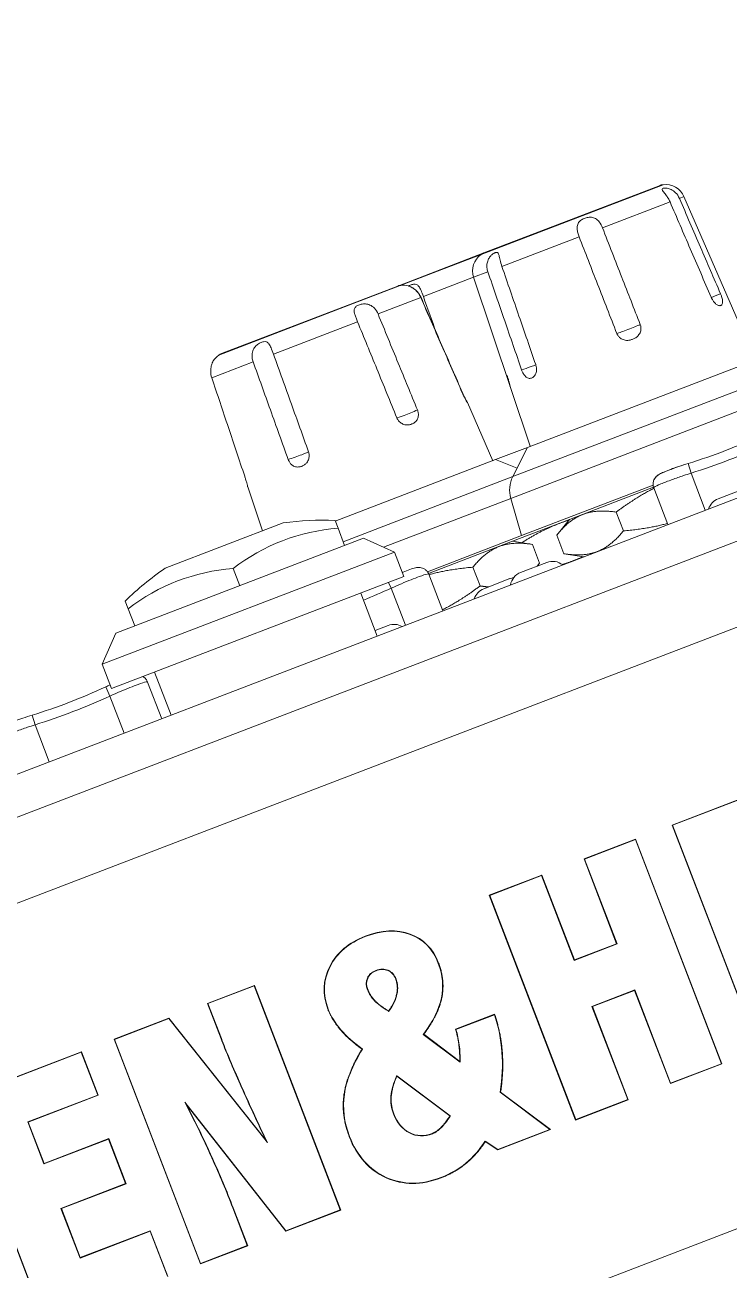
# Model space of a CAD drawing. Header units: millimetres. Extents: x 20 to 1660, y 4 to 1168.
# Drawn here: x 1188.7 to 1223.8, y 933 to 995.1 of the extents above; entities that cross this region are included whole.
import ezdxf

# ---------------------------------------------------------------- set-up
doc = ezdxf.new("R2010")
doc.units = ezdxf.units.MM
doc.header["$LTSCALE"] = 4
doc.layers.add('Visible Edges(A H Standard)', color=7, linetype='Continuous', lineweight=18)
doc.layers.add('Visible Tangent Edges(A H Standard)', color=7, linetype='Continuous', lineweight=18)

msp = doc.modelspace()

# ---------------------------------------------------------------- linework, layer by layer
at = {"layer": 'Visible Edges(A H Standard)'}
for p, q in [((867.052, 834.385), (1285.638, 995.077)), ((867.769, 832.518), (1286.355, 993.21)), ((1220.37, 987.08), (1211.591, 983.71)), ((1221.56, 986.52), (1225.103, 978.373)), ((1211.591, 983.71), (1207.3, 982.063)), ((1211.081, 982.497), (1213.9, 974.072)), ((1207.3, 982.063), (1198.521, 978.693)), ((1213.76, 974.018), (1225.243, 978.426)), ((1210.775, 976.249), (1212.033, 973.355)), ((1212.173, 973.409), (1213.76, 974.018)), ((1213.76, 974.018), (1213.034, 972.561)), ((1204.191, 970.345), (1212.173, 973.409)), ((1212.173, 973.409), (1213.246, 972.986)), ((1199.829, 972.047), (1200.563, 969.853)), ((1213.467, 969.621), (1220.02, 972.136)), ((1220.039, 972.037), (1215.851, 970.429)), ((1220.051, 972.001), (1220.755, 970.169)), ((1224.564, 971.956), (1223.263, 971.457)), ((1212.934, 971.478), (1213.467, 969.621)), ((1218.544, 969.856), (1218.186, 970.79)), ((1201.603, 970.252), (1195.721, 967.994)), ((1204.329, 969.987), (1204.18, 970.374)), ((1215.851, 970.429), (1213.022, 969.343)), ((1215.851, 970.429), (1215.222, 969.652)), ((1193.268, 964.759), (1205.591, 969.489)), ((1204.329, 969.987), (1204.657, 969.131)), ((1205.591, 969.489), (1207.141, 968.799)), ((1208.781, 967.822), (1213.467, 969.621)), ((1215.58, 968.718), (1215.222, 969.652)), ((1213.022, 969.343), (1208.834, 967.735)), ((1213.022, 969.343), (1214.009, 969.186)), ((1214.368, 968.253), (1214.009, 969.186)), ((1207.141, 968.799), (1192.577, 963.208)), ((1207.141, 968.799), (1207.607, 967.585)), ((1214.725, 968.287), (1213.425, 967.787)), ((1214.246, 968.103), (1214.368, 968.253)), ((1216.568, 968.562), (1215.58, 968.718)), ((1207.607, 967.585), (1193.043, 961.995)), ((1199.101, 967.98), (1199.429, 967.124)), ((1209.552, 965.868), (1208.848, 967.7)), ((1211.403, 967.115), (1211.045, 968.048)), ((1212.894, 967.476), (1211.593, 966.977)), ((1193.724, 966.36), (1193.873, 965.973)), ((1206.284, 964.614), (1205.46, 966.761)), ((1193.873, 965.973), (1194.201, 965.117)), ((1206.826, 965.147), (1206.175, 964.897)), ((1193.268, 964.759), (1192.577, 963.208)), ((1192.577, 963.208), (1193.043, 961.995)), ((1196.015, 960.672), (1195.191, 962.819)), ((1195.548, 960.492), (1194.845, 962.325)), ((1220.972, 955.194), (1227.07, 957.535)), ((1227.06, 957.512), (1220.994, 955.184)), ((1220.972, 955.194), (1220.994, 955.184)), ((1225.272, 943.991), (1220.972, 955.194)), ((1220.994, 955.184), (1225.282, 944.013)), ((1216.583, 953.509), (1219.148, 954.494)), ((1219.138, 954.471), (1216.605, 953.499)), ((1219.148, 954.494), (1219.138, 954.471)), ((1223.426, 943.301), (1219.138, 954.471)), ((1219.148, 954.494), (1223.449, 943.291)), ((1216.583, 953.509), (1216.605, 953.499)), ((1218.207, 949.277), (1216.583, 953.509)), ((1216.605, 953.499), (1218.23, 949.267)), ((1211.863, 951.697), (1214.48, 952.702)), ((1214.48, 952.702), (1214.47, 952.679)), ((1214.48, 952.702), (1216.105, 948.47)), ((1214.47, 952.679), (1211.885, 951.687)), ((1216.095, 948.447), (1214.47, 952.679)), ((1211.863, 951.697), (1211.885, 951.687)), ((1216.163, 940.494), (1211.863, 951.697)), ((1211.885, 951.687), (1216.173, 940.516)), ((1218.23, 949.267), (1216.095, 948.447)), ((1216.105, 948.47), (1218.207, 949.277)), ((1218.207, 949.277), (1218.23, 949.267)), ((1216.105, 948.47), (1216.095, 948.447)), ((1197.824, 946.307), (1200.163, 947.205)), ((1200.152, 947.183), (1197.847, 946.297)), ((1200.163, 947.205), (1200.152, 947.183)), ((1204.441, 936.012), (1200.152, 947.183)), ((1200.163, 947.205), (1204.463, 936.002)), ((1216.973, 946.159), (1219.108, 946.979)), ((1219.098, 946.956), (1216.996, 946.149)), ((1219.098, 946.956), (1219.108, 946.979)), ((1220.884, 942.306), (1219.098, 946.956)), ((1219.108, 946.979), (1220.894, 942.329)), ((1197.824, 946.307), (1197.847, 946.297)), ((1198.501, 944.545), (1197.824, 946.307)), ((1197.847, 946.297), (1198.517, 944.551)), ((1218.758, 941.509), (1216.973, 946.159)), ((1216.996, 946.149), (1216.973, 946.159)), ((1216.996, 946.149), (1218.781, 941.499)), ((1193.174, 944.522), (1195.905, 945.571)), ((1195.899, 945.55), (1193.196, 944.512)), ((1195.905, 945.571), (1195.899, 945.55)), ((1200.81, 939.365), (1195.899, 945.55)), ((1195.905, 945.571), (1200.73, 939.494)), ((1210.183, 945.015), (1212.129, 945.762)), ((1212.118, 945.74), (1210.204, 945.005)), ((1210.408, 943.369), (1208.572, 944.763)), ((1208.597, 944.767), (1210.391, 943.404)), ((1193.174, 944.522), (1193.196, 944.512)), ((1197.475, 933.319), (1193.174, 944.522)), ((1193.196, 944.512), (1197.485, 933.342)), ((1185.452, 941.558), (1191.551, 943.899)), ((1191.541, 943.877), (1185.475, 941.548)), ((1191.551, 943.899), (1191.541, 943.877)), ((1192.362, 941.737), (1191.541, 943.877)), ((1191.551, 943.899), (1192.385, 941.727)), ((1223.449, 943.291), (1220.884, 942.306)), ((1220.894, 942.329), (1223.426, 943.301)), ((1223.449, 943.291), (1223.426, 943.301)), ((1209.921, 940.706), (1207.252, 942.699)), ((1209.897, 940.701), (1207.259, 942.671)), ((1220.884, 942.306), (1220.894, 942.329)), ((1189.753, 930.355), (1185.452, 941.558)), ((1185.475, 941.548), (1189.763, 930.378)), ((1188.872, 940.397), (1192.362, 941.737)), ((1192.385, 941.727), (1188.895, 940.387)), ((1192.385, 941.727), (1192.362, 941.737)), ((1214.88, 940.02), (1212.408, 941.875)), ((1212.427, 941.883), (1214.916, 940.015)), ((1196.702, 941.383), (1201.729, 934.971)), ((1201.724, 934.951), (1196.8, 941.229)), ((1218.781, 941.499), (1216.163, 940.494)), ((1216.173, 940.516), (1218.758, 941.509)), ((1218.781, 941.499), (1218.758, 941.509)), ((1189.675, 938.305), (1188.872, 940.397)), ((1188.895, 940.387), (1188.872, 940.397)), ((1188.895, 940.387), (1189.685, 938.328)), ((1216.163, 940.494), (1216.173, 940.516)), ((1214.916, 940.015), (1212.29, 939.007)), ((1212.292, 939.026), (1214.88, 940.02)), ((1214.916, 940.015), (1214.88, 940.02)), ((1192.895, 939.541), (1189.675, 938.305)), ((1189.685, 938.328), (1192.905, 939.564)), ((1192.905, 939.564), (1192.895, 939.541)), ((1193.747, 937.323), (1192.895, 939.541)), ((1192.905, 939.564), (1193.769, 937.313)), ((1211.657, 939.441), (1212.292, 939.026)), ((1212.29, 939.007), (1211.662, 939.416)), ((1212.29, 939.007), (1212.292, 939.026)), ((1189.685, 938.328), (1189.675, 938.305)), ((1190.527, 936.087), (1193.747, 937.323)), ((1193.769, 937.313), (1190.55, 936.077)), ((1193.769, 937.313), (1193.747, 937.323)), ((1191.477, 933.611), (1190.527, 936.087)), ((1190.55, 936.077), (1190.527, 936.087)), ((1190.55, 936.077), (1191.487, 933.634)), ((1199.808, 934.234), (1199.087, 936.111)), ((1199.103, 936.117), (1199.83, 934.224)), ((1204.463, 936.002), (1201.724, 934.951)), ((1201.729, 934.971), (1204.441, 936.012)), ((1204.463, 936.002), (1204.441, 936.012)), ((1194.967, 934.951), (1191.477, 933.611)), ((1191.487, 933.634), (1194.977, 934.974)), ((1194.977, 934.974), (1194.967, 934.951)), ((1195.829, 932.706), (1194.967, 934.951)), ((1194.977, 934.974), (1195.852, 932.696)), ((1201.724, 934.951), (1201.729, 934.971)), ((1199.83, 934.224), (1197.475, 933.319)), ((1197.485, 933.342), (1199.808, 934.234)), ((1199.83, 934.224), (1199.808, 934.234)), ((1191.487, 933.634), (1191.477, 933.611)), ((1197.475, 933.319), (1197.485, 933.342))]:
    msp.add_line(p, q, dxfattribs=at)
for centre, radius, start, end in [((1220.549, 986.614), 0.5, 97.0624, 111.00149), ((1222.947, 967.261), 20, 96.96254, 97.0624), ((1220.643, 986.121), 1, 23.50149, 96.96254), ((1212.029, 982.815), 1, 125.04044, 198.50149), ((1222.938, 967.258), 20, 124.94058, 125.04044), ((1211.77, 983.243), 0.5, 111.00149, 124.94058), ((1207.479, 981.596), 0.5, 97.0624, 111.00149), ((1209.877, 962.244), 20, 96.96254, 97.0624), ((1207.573, 981.104), 1, 74.67031, 96.96254), ((1198.959, 977.797), 1, 125.04044, 147.33267), ((1209.868, 962.241), 20, 124.94058, 125.04044), ((1198.7, 978.226), 0.5, 111.00149, 124.94058), ((1212.855, 1001.907), 30.043, 287.24702, 294.75596), ((1214.376, 971.891), 1.5, 153.50149, 196.00149), ((1223.551, 970.707), 0.803, 111.00149, 162.5094), ((1203.551, 956.388), 14, 87.42331, 97.99861), ((1215.013, 967.537), 0.803, 50.86432, 111.00149), ((1203.551, 956.388), 14, 124.00437, 134.57967), ((1213.713, 967.037), 0.803, 111.00149, 171.13866), ((1211.881, 966.227), 0.803, 111.00149, 162.5094), ((1213.182, 966.726), 0.803, 97.86135, 111.00149), ((1207.114, 964.397), 0.803, 59.49358, 111.00149), ((1180.18, 989.363), 30.043, 287.24702, 294.75596)]:
    msp.add_arc(centre, radius, start, end, dxfattribs=at)
for centre in [(1206.165, 957.391), (1200.937, 955.384)]:
    msp.add_ellipse(centre, major_axis=(-4.599, 11.979), ratio=0.866025, start_param=6.028463, end_param=6.537907, dxfattribs=at)
for points, knots in [([(1220.866, 986.254), (1220.839, 986.318), (1220.807, 986.38), (1220.738, 986.497), (1220.701, 986.551), (1220.614, 986.669), (1220.567, 986.724), (1220.5, 986.808), (1220.477, 986.839), (1220.46, 986.889), (1220.464, 986.907), (1220.5, 986.934), (1220.531, 986.943), (1220.613, 986.95), (1220.663, 986.948), (1220.781, 986.926), (1220.848, 986.905), (1220.994, 986.835), (1221.071, 986.782), (1221.218, 986.637), (1221.285, 986.542), (1221.332, 986.432)], [-0.2748649, -0.2748649, -0.2748649, -0.2748649, -0.2520329, -0.2520329, -0.2293057, -0.2293057, -0.1983464, -0.1983464, -0.1716119, -0.1716119, -0.1456849, -0.1456849, -0.1203829, -0.1203829, -0.0954605, -0.0954605, -0.0679128, -0.0679128, -0.0356556, -0.0356556, -0.0000154, -0.0000154, -0.0000154, -0.0000154]), ([(1222.915, 981.501), (1222.567, 982.308), (1222.219, 983.115), (1221.536, 984.699), (1221.201, 985.477), (1220.866, 986.254)], [0.001464, 0.001464, 0.001464, 0.001464, 0.2650877, 0.2650877, 0.5189911, 0.5189911, 0.5189911, 0.5189911]), ([(1221.332, 986.432), (1221.682, 985.621), (1222.032, 984.81), (1222.714, 983.226), (1223.047, 982.453), (1223.38, 981.681)], [0, 0, 0, 0, 0.2650872, 0.2650872, 0.5174787, 0.5174787, 0.5174787, 0.5174787]), ([(1216.337, 984.515), (1216.311, 984.581), (1216.289, 984.648), (1216.254, 984.781), (1216.242, 984.846), (1216.232, 984.993), (1216.241, 985.068), (1216.29, 985.196), (1216.325, 985.248), (1216.421, 985.34), (1216.479, 985.378), (1216.606, 985.439), (1216.674, 985.462), (1216.812, 985.489), (1216.88, 985.494), (1217.02, 985.479), (1217.088, 985.458), (1217.22, 985.383), (1217.283, 985.326), (1217.403, 985.172), (1217.458, 985.072), (1217.501, 984.962)], [-0.2745814, -0.2745814, -0.2745814, -0.2745814, -0.2512857, -0.2512857, -0.2281491, -0.2281491, -0.1975121, -0.1975121, -0.170653, -0.170653, -0.1447631, -0.1447631, -0.1195712, -0.1195712, -0.0947901, -0.0947901, -0.0671927, -0.0671927, -0.0356579, -0.0356579, -0.0000154, -0.0000154, -0.0000154, -0.0000154]), ([(1218.215, 979.697), (1217.896, 980.515), (1217.577, 981.333), (1216.951, 982.939), (1216.644, 983.727), (1216.337, 984.515)], [0.001464, 0.001464, 0.001464, 0.001464, 0.265031, 0.265031, 0.5189911, 0.5189911, 0.5189911, 0.5189911]), ([(1217.501, 984.962), (1217.822, 984.14), (1218.143, 983.317), (1218.77, 981.712), (1219.075, 980.928), (1219.381, 980.145)], [0, 0, 0, 0, 0.2650305, 0.2650305, 0.5174787, 0.5174787, 0.5174787, 0.5174787]), ([(1211.791, 982.77), (1211.768, 982.838), (1211.752, 982.909), (1211.74, 983.054), (1211.743, 983.128), (1211.77, 983.274), (1211.795, 983.346), (1211.859, 983.47), (1211.895, 983.522), (1211.97, 983.606), (1212.007, 983.639), (1212.069, 983.684), (1212.094, 983.7), (1212.139, 983.722), (1212.16, 983.729), (1212.2, 983.739), (1212.22, 983.74), (1212.261, 983.733), (1212.281, 983.721), (1212.32, 983.673), (1212.336, 983.633), (1212.367, 983.52), (1212.381, 983.444), (1212.423, 983.26), (1212.451, 983.15), (1212.49, 983.038)], [-0.2785625, -0.2785625, -0.2785625, -0.2785625, -0.2532676, -0.2532676, -0.2275298, -0.2275298, -0.2007682, -0.2007682, -0.177397, -0.177397, -0.1569657, -0.1569657, -0.1425472, -0.1425472, -0.1295459, -0.1295459, -0.1148331, -0.1148331, -0.0943326, -0.0943326, -0.0672676, -0.0672676, -0.0356234, -0.0356234, -0.0000154, -0.0000154, -0.0000154, -0.0000154]), ([(1213.475, 977.877), (1213.193, 978.696), (1212.911, 979.516), (1212.35, 981.146), (1212.07, 981.958), (1211.791, 982.77)], [0.001464, 0.001464, 0.001464, 0.001464, 0.2614113, 0.2614113, 0.5189912, 0.5189912, 0.5189912, 0.5189912]), ([(1212.49, 983.038), (1212.774, 982.214), (1213.057, 981.391), (1213.619, 979.76), (1213.897, 978.953), (1214.174, 978.147)], [0, 0, 0, 0, 0.2614108, 0.2614108, 0.5174788, 0.5174788, 0.5174788, 0.5174788]), ([(1208.452, 981.488), (1208.407, 981.591), (1208.347, 981.683), (1208.227, 981.823), (1208.168, 981.877), (1208.052, 981.963), (1207.998, 981.995), (1207.915, 982.037), (1207.885, 982.049), (1207.846, 982.064), (1207.836, 982.068), (1207.834, 982.069), (1207.843, 982.067), (1207.877, 982.055), (1207.904, 982.045), (1207.981, 982.01), (1208.032, 981.983), (1208.15, 981.903), (1208.217, 981.847), (1208.351, 981.697), (1208.415, 981.601), (1208.463, 981.492)], [-0.277297, -0.277297, -0.277297, -0.277297, -0.2408031, -0.2408031, -0.2110318, -0.2110318, -0.1825766, -0.1825766, -0.1593494, -0.1593494, -0.1383563, -0.1383563, -0.1174789, -0.1174789, -0.094839, -0.094839, -0.0675962, -0.0675962, -0.0356357, -0.0356357, 0, 0, 0, 0]), ([(1207.856, 982.063), (1207.878, 982.076), (1207.9, 982.089), (1207.981, 982.128), (1208.038, 982.146), (1208.143, 982.161), (1208.19, 982.157), (1208.279, 982.124), (1208.318, 982.091), (1208.394, 981.994), (1208.428, 981.927), (1208.501, 981.754), (1208.539, 981.649), (1208.579, 981.537)], [-0.1545167, -0.1545167, -0.1545167, -0.1545167, -0.1447631, -0.1447631, -0.1195712, -0.1195712, -0.0947901, -0.0947901, -0.0671927, -0.0671927, -0.0356579, -0.0356579, -0.0000154, -0.0000154, -0.0000154, -0.0000154]), ([(1210.517, 976.742), (1210.172, 977.535), (1209.827, 978.328), (1209.139, 979.909), (1208.795, 980.699), (1208.452, 981.488)], [0.001464, 0.001464, 0.001464, 0.001464, 0.2608124, 0.2608124, 0.5189912, 0.5189912, 0.5189912, 0.5189912]), ([(1208.463, 981.492), (1208.81, 980.695), (1209.157, 979.897), (1209.845, 978.316), (1210.186, 977.531), (1210.527, 976.747)], [0, 0, 0, 0, 0.2608119, 0.2608119, 0.5174788, 0.5174788, 0.5174788, 0.5174788]), ([(1223.38, 981.681), (1223.401, 981.632), (1223.42, 981.583), (1223.457, 981.47), (1223.472, 981.409), (1223.489, 981.296), (1223.489, 981.247), (1223.476, 981.177), (1223.466, 981.153), (1223.444, 981.124), (1223.435, 981.115), (1223.418, 981.103), (1223.41, 981.099), (1223.393, 981.092), (1223.385, 981.089), (1223.365, 981.084), (1223.354, 981.083), (1223.324, 981.083), (1223.304, 981.085), (1223.238, 981.105), (1223.194, 981.132), (1223.112, 981.199), (1223.072, 981.243), (1223.006, 981.331), (1222.98, 981.371), (1222.941, 981.443), (1222.927, 981.472), (1222.915, 981.501)], [0.0050526, 0.0050526, 0.0050526, 0.0050526, 0.0209342, 0.0209342, 0.0422625, 0.0422625, 0.0644389, 0.0644389, 0.0815175, 0.0815175, 0.0906588, 0.0906588, 0.0976208, 0.0976208, 0.1042776, 0.1042776, 0.1121191, 0.1121191, 0.124451, 0.124451, 0.1504494, 0.1504494, 0.1759928, 0.1759928, 0.194533, 0.194533, 0.2065532, 0.2065532, 0.2065532, 0.2065532]), ([(1205.302, 980.279), (1205.276, 980.343), (1205.25, 980.408), (1205.202, 980.532), (1205.181, 980.593), (1205.141, 980.729), (1205.129, 980.798), (1205.137, 980.911), (1205.153, 980.956), (1205.214, 981.036), (1205.256, 981.069), (1205.361, 981.122), (1205.422, 981.143), (1205.554, 981.169), (1205.624, 981.174), (1205.771, 981.164), (1205.846, 981.146), (1205.999, 981.079), (1206.075, 981.025), (1206.216, 980.877), (1206.278, 980.78), (1206.323, 980.671)], [-0.2748649, -0.2748649, -0.2748649, -0.2748649, -0.2520329, -0.2520329, -0.2293057, -0.2293057, -0.1983464, -0.1983464, -0.1716119, -0.1716119, -0.1456849, -0.1456849, -0.1203829, -0.1203829, -0.0954605, -0.0954605, -0.0679128, -0.0679128, -0.0356556, -0.0356556, -0.0000154, -0.0000154, -0.0000154, -0.0000154]), ([(1206.323, 980.671), (1206.657, 979.853), (1206.992, 979.036), (1207.645, 977.441), (1207.964, 976.663), (1208.282, 975.885)], [0, 0, 0, 0, 0.2650872, 0.2650872, 0.5174787, 0.5174787, 0.5174787, 0.5174787]), ([(1207.261, 975.492), (1206.928, 976.305), (1206.596, 977.118), (1205.943, 978.713), (1205.623, 979.496), (1205.302, 980.279)], [0.001464, 0.001464, 0.001464, 0.001464, 0.2650877, 0.2650877, 0.5189911, 0.5189911, 0.5189911, 0.5189911]), ([(1219.381, 980.145), (1219.4, 980.096), (1219.412, 980.045), (1219.422, 979.922), (1219.414, 979.851), (1219.37, 979.715), (1219.333, 979.652), (1219.249, 979.554), (1219.206, 979.517), (1219.133, 979.469), (1219.107, 979.454), (1219.059, 979.43), (1219.038, 979.42), (1218.996, 979.403), (1218.975, 979.396), (1218.929, 979.381), (1218.904, 979.375), (1218.838, 979.361), (1218.797, 979.355), (1218.669, 979.351), (1218.592, 979.366), (1218.463, 979.415), (1218.404, 979.45), (1218.316, 979.53), (1218.284, 979.569), (1218.241, 979.638), (1218.227, 979.667), (1218.215, 979.697)], [0.0050526, 0.0050526, 0.0050526, 0.0050526, 0.0209342, 0.0209342, 0.0422625, 0.0422625, 0.0644389, 0.0644389, 0.0815175, 0.0815175, 0.0906589, 0.0906589, 0.0976208, 0.0976208, 0.1042775, 0.1042775, 0.112119, 0.112119, 0.1244509, 0.1244509, 0.1504493, 0.1504493, 0.1759928, 0.1759928, 0.1945331, 0.1945331, 0.2065534, 0.2065534, 0.2065534, 0.2065534]), ([(1200.101, 978.282), (1200.077, 978.349), (1200.06, 978.418), (1200.043, 978.558), (1200.043, 978.627), (1200.065, 978.787), (1200.094, 978.87), (1200.176, 979.01), (1200.224, 979.067), (1200.335, 979.165), (1200.395, 979.203), (1200.512, 979.261), (1200.569, 979.279), (1200.674, 979.294), (1200.721, 979.29), (1200.811, 979.256), (1200.85, 979.224), (1200.925, 979.127), (1200.959, 979.059), (1201.032, 978.887), (1201.071, 978.781), (1201.111, 978.67)], [-0.2745814, -0.2745814, -0.2745814, -0.2745814, -0.2512857, -0.2512857, -0.2281491, -0.2281491, -0.1975121, -0.1975121, -0.170653, -0.170653, -0.1447631, -0.1447631, -0.1195712, -0.1195712, -0.0947901, -0.0947901, -0.0671927, -0.0671927, -0.0356579, -0.0356579, -0.0000154, -0.0000154, -0.0000154, -0.0000154]), ([(1198.118, 978.337), (1198.117, 978.337), (1198.117, 978.336), (1198.114, 978.332), (1198.11, 978.324), (1198.094, 978.294), (1198.081, 978.27), (1198.049, 978.195), (1198.03, 978.141), (1197.996, 978.003), (1197.984, 977.917), (1197.985, 977.717), (1198.001, 977.603), (1198.039, 977.49)], [-0.1309225, -0.1309225, -0.1309225, -0.1309225, -0.1295459, -0.1295459, -0.1148331, -0.1148331, -0.0943326, -0.0943326, -0.0672676, -0.0672676, -0.0356234, -0.0356234, -0.0000154, -0.0000154, -0.0000154, -0.0000154]), ([(1201.848, 973.414), (1201.551, 974.24), (1201.255, 975.067), (1200.673, 976.689), (1200.387, 977.486), (1200.101, 978.282)], [0.001464, 0.001464, 0.001464, 0.001464, 0.265031, 0.265031, 0.5189911, 0.5189911, 0.5189911, 0.5189911]), ([(1201.111, 978.67), (1201.409, 977.839), (1201.708, 977.008), (1202.29, 975.385), (1202.574, 974.594), (1202.858, 973.802)], [0, 0, 0, 0, 0.2650305, 0.2650305, 0.5174787, 0.5174787, 0.5174787, 0.5174787]), ([(1214.174, 978.147), (1214.192, 978.097), (1214.204, 978.045), (1214.219, 977.925), (1214.219, 977.857), (1214.198, 977.731), (1214.178, 977.675), (1214.132, 977.595), (1214.11, 977.568), (1214.066, 977.527), (1214.046, 977.511), (1214.003, 977.487), (1213.98, 977.477), (1213.935, 977.464), (1213.912, 977.46), (1213.862, 977.458), (1213.836, 977.461), (1213.759, 977.483), (1213.714, 977.512), (1213.633, 977.586), (1213.596, 977.634), (1213.541, 977.724), (1213.521, 977.762), (1213.493, 977.827), (1213.483, 977.852), (1213.475, 977.877)], [0.0050526, 0.0050526, 0.0050526, 0.0050526, 0.0209336, 0.0209336, 0.0421612, 0.0421612, 0.0639827, 0.0639827, 0.0789493, 0.0789493, 0.0909422, 0.0909422, 0.1029789, 0.1029789, 0.1148817, 0.1148817, 0.1281141, 0.1281141, 0.1527445, 0.1527445, 0.1772586, 0.1772586, 0.1928722, 0.1928722, 0.2023926, 0.2023926, 0.2023926, 0.2023926]), ([(1212.75, 977.6), (1212.767, 977.55), (1212.783, 977.5), (1212.817, 977.386), (1212.834, 977.326), (1212.862, 977.218), (1212.873, 977.174), (1212.887, 977.117), (1212.891, 977.1), (1212.896, 977.077), (1212.897, 977.071), (1212.899, 977.066), (1212.899, 977.065), (1212.899, 977.065)], [0.00505265, 0.00505265, 0.00505265, 0.00505265, 0.02093361, 0.02093361, 0.04216116, 0.04216116, 0.06398272, 0.06398272, 0.07894932, 0.07894932, 0.09094224, 0.09094224, 0.0938988, 0.0938988, 0.0938988, 0.0938988]), ([(1198.039, 977.49), (1198.315, 976.664), (1198.592, 975.837), (1199.139, 974.201), (1199.409, 973.392), (1199.68, 972.582)], [0, 0, 0, 0, 0.2614108, 0.2614108, 0.5174788, 0.5174788, 0.5174788, 0.5174788]), ([(1210.527, 976.747), (1210.549, 976.698), (1210.57, 976.65), (1210.621, 976.543), (1210.648, 976.487), (1210.699, 976.388), (1210.721, 976.348), (1210.749, 976.297), (1210.758, 976.281), (1210.769, 976.261), (1210.772, 976.255), (1210.776, 976.248), (1210.776, 976.247), (1210.773, 976.25), (1210.77, 976.255), (1210.76, 976.27), (1210.752, 976.282), (1210.727, 976.324), (1210.705, 976.361), (1210.655, 976.454), (1210.628, 976.506), (1210.582, 976.599), (1210.565, 976.636), (1210.537, 976.697), (1210.527, 976.719), (1210.517, 976.742)], [0.0050526, 0.0050526, 0.0050526, 0.0050526, 0.0209335, 0.0209335, 0.0421493, 0.0421493, 0.0639025, 0.0639025, 0.0788198, 0.0788198, 0.0911081, 0.0911081, 0.1036264, 0.1036264, 0.1158981, 0.1158981, 0.1294983, 0.1294983, 0.152114, 0.152114, 0.172933, 0.172933, 0.185567, 0.185567, 0.1930408, 0.1930408, 0.1930408, 0.1930408]), ([(1208.282, 975.885), (1208.302, 975.836), (1208.316, 975.785), (1208.333, 975.665), (1208.331, 975.597), (1208.302, 975.466), (1208.275, 975.406), (1208.207, 975.315), (1208.171, 975.281), (1208.11, 975.237), (1208.087, 975.224), (1208.046, 975.202), (1208.027, 975.194), (1207.991, 975.179), (1207.972, 975.172), (1207.932, 975.16), (1207.909, 975.154), (1207.85, 975.143), (1207.813, 975.139), (1207.697, 975.139), (1207.625, 975.155), (1207.503, 975.207), (1207.447, 975.244), (1207.362, 975.325), (1207.331, 975.364), (1207.288, 975.433), (1207.273, 975.462), (1207.261, 975.492)], [0.0050526, 0.0050526, 0.0050526, 0.0050526, 0.0209342, 0.0209342, 0.0422625, 0.0422625, 0.0644389, 0.0644389, 0.0815175, 0.0815175, 0.0906588, 0.0906588, 0.0976208, 0.0976208, 0.1042776, 0.1042776, 0.1121191, 0.1121191, 0.124451, 0.124451, 0.1504494, 0.1504494, 0.1759928, 0.1759928, 0.194533, 0.194533, 0.2065532, 0.2065532, 0.2065532, 0.2065532]), ([(1202.858, 973.802), (1202.876, 973.753), (1202.887, 973.701), (1202.897, 973.578), (1202.889, 973.507), (1202.849, 973.373), (1202.816, 973.311), (1202.74, 973.216), (1202.702, 973.181), (1202.638, 973.137), (1202.615, 973.123), (1202.573, 973.101), (1202.555, 973.093), (1202.518, 973.078), (1202.5, 973.071), (1202.46, 973.059), (1202.438, 973.054), (1202.382, 973.043), (1202.347, 973.04), (1202.238, 973.043), (1202.173, 973.062), (1202.063, 973.119), (1202.013, 973.158), (1201.937, 973.242), (1201.91, 973.282), (1201.871, 973.354), (1201.858, 973.384), (1201.848, 973.414)], [0.0050526, 0.0050526, 0.0050526, 0.0050526, 0.0209342, 0.0209342, 0.0422625, 0.0422625, 0.0644389, 0.0644389, 0.0815175, 0.0815175, 0.0906589, 0.0906589, 0.0976208, 0.0976208, 0.1042775, 0.1042775, 0.112119, 0.112119, 0.1244509, 0.1244509, 0.1504493, 0.1504493, 0.1759928, 0.1759928, 0.1945331, 0.1945331, 0.2065534, 0.2065534, 0.2065534, 0.2065534]), ([(1221.763, 973.214), (1221.61, 973.167), (1221.455, 973.117), (1221.163, 973.019), (1221.025, 972.97), (1220.774, 972.877), (1220.663, 972.834), (1220.47, 972.75), (1220.392, 972.714), (1220.27, 972.639), (1220.229, 972.615), (1220.137, 972.519), (1220.101, 972.479), (1220.043, 972.354), (1220.022, 972.291), (1220.015, 972.157), (1220.021, 972.094), (1220.043, 972.023), (1220.047, 972.012), (1220.051, 972.001)], [-0.2346967, -0.2346967, -0.2346967, -0.2346967, -0.1877574, -0.1877574, -0.140818, -0.140818, -0.0938787, -0.0938787, -0.0469393, -0.0469393, -0.0234697, -0.0234697, -0.0124202, -0.0124202, -0.0056869, -0.0056869, -0.0008905, -0.0008905, 0, 0, 0, 0]), ([(1220.046, 972.354), (1220.058, 972.389), (1220.072, 972.418), (1220.11, 972.484), (1220.134, 972.513), (1220.183, 972.568), (1220.207, 972.589), (1220.268, 972.638), (1220.301, 972.659), (1220.414, 972.724), (1220.495, 972.762), (1220.694, 972.846), (1220.81, 972.891), (1221.065, 972.984), (1221.205, 973.033), (1221.484, 973.126), (1221.624, 973.171), (1221.763, 973.214)], [-0.2244715, -0.2244715, -0.2244715, -0.2244715, -0.2203235, -0.2203235, -0.2129295, -0.2129295, -0.2027432, -0.2027432, -0.1834733, -0.1834733, -0.1365059, -0.1365059, -0.0895385, -0.0895385, -0.0425711, -0.0425711, 0, 0, 0, 0]), ([(1199.68, 972.582), (1199.697, 972.532), (1199.713, 972.482), (1199.747, 972.369), (1199.764, 972.308), (1199.792, 972.201), (1199.803, 972.156), (1199.817, 972.099), (1199.821, 972.082), (1199.826, 972.06), (1199.827, 972.053), (1199.829, 972.049), (1199.829, 972.048), (1199.829, 972.047)], [0.00505265, 0.00505265, 0.00505265, 0.00505265, 0.02093361, 0.02093361, 0.04216116, 0.04216116, 0.06398272, 0.06398272, 0.07894932, 0.07894932, 0.09094224, 0.09094224, 0.0938988, 0.0938988, 0.0938988, 0.0938988]), ([(1208.848, 967.7), (1208.828, 967.753), (1208.798, 967.803), (1208.728, 967.887), (1208.688, 967.921), (1208.605, 967.975), (1208.564, 967.993), (1208.481, 968.02), (1208.445, 968.026), (1208.371, 968.034), (1208.34, 968.033), (1208.261, 968.029), (1208.223, 968.022), (1208.095, 967.995), (1208.01, 967.969), (1207.806, 967.898), (1207.691, 967.855), (1207.553, 967.799), (1207.541, 967.795), (1207.529, 967.79)], [0, 0, 0, 0, 0.0043422, 0.0043422, 0.0089051, 0.0089051, 0.0145367, 0.0145367, 0.0219585, 0.0219585, 0.0321831, 0.0321831, 0.0514799, 0.0514799, 0.0986544, 0.0986544, 0.1458289, 0.1458289, 0.1503085, 0.1503085, 0.1503085, 0.1503085]), ([(1194.845, 962.325), (1194.825, 962.377), (1194.795, 962.427), (1194.725, 962.512), (1194.685, 962.545), (1194.633, 962.579), (1194.619, 962.587), (1194.605, 962.594)], [0, 0, 0, 0, 0.00434218, 0.00434218, 0.00890512, 0.00890512, 0.01068198, 0.01068198, 0.01068198, 0.01068198]), ([(1189.088, 960.671), (1188.934, 960.623), (1188.781, 960.573), (1188.489, 960.476), (1188.351, 960.427), (1188.101, 960.334), (1187.989, 960.29), (1187.796, 960.207), (1187.718, 960.171), (1187.596, 960.096), (1187.555, 960.072), (1187.463, 959.976), (1187.426, 959.936), (1187.369, 959.812), (1187.348, 959.749), (1187.34, 959.614), (1187.346, 959.551), (1187.368, 959.48), (1187.372, 959.468), (1187.376, 959.457)], [0, 0, 0, 0, 0.0471741, 0.0471741, 0.0943482, 0.0943482, 0.1415222, 0.1415222, 0.1886963, 0.1886963, 0.2122833, 0.2122833, 0.2233949, 0.2233949, 0.2301565, 0.2301565, 0.2349648, 0.2349648, 0.2358704, 0.2358704, 0.2358704, 0.2358704]), ([(1203.822, 946.017), (1203.538, 946.756), (1203.571, 947.467), (1204.267, 948.836), (1204.854, 949.336), (1205.68, 949.653)], [0, 0, 0, 0, 1, 1, 2, 2, 2, 2]), ([(1205.686, 949.637), (1204.863, 949.321), (1204.28, 948.824), (1203.934, 948.144), (1203.588, 947.463), (1203.556, 946.758), (1203.838, 946.023)], [-2, -2, -2, -2, -1, -1, -1, 0, 0, 0, 0]), ([(1205.68, 949.653), (1206.506, 949.971), (1207.252, 950.007), (1208.588, 949.519), (1209.061, 949.033), (1209.34, 948.306)], [0, 0, 0, 0, 1, 1, 2, 2, 2, 2]), ([(1209.324, 948.3), (1209.046, 949.023), (1208.577, 949.504), (1207.914, 949.746), (1207.251, 949.989), (1206.509, 949.953), (1205.686, 949.637)], [-2, -2, -2, -2, -1, -1, -1, 0, 0, 0, 0]), ([(1206.215, 947.946), (1206.008, 947.866), (1205.865, 947.738), (1205.713, 947.385), (1205.715, 947.191), (1205.794, 946.985)], [0, 0, 0, 0, 1, 1, 2, 2, 2, 2]), ([(1206.221, 947.929), (1206.018, 947.851), (1205.879, 947.726), (1205.731, 947.382), (1205.733, 947.194), (1205.811, 946.991)], [0, 0, 0, 0, 1, 1, 2, 2, 2, 2]), ([(1207.218, 947.521), (1207.136, 947.734), (1207.003, 947.88), (1206.636, 948.034), (1206.433, 948.029), (1206.215, 947.946)], [0, 0, 0, 0, 1, 1, 2, 2, 2, 2]), ([(1207.201, 947.515), (1207.121, 947.724), (1206.991, 947.866), (1206.634, 948.016), (1206.437, 948.012), (1206.221, 947.929)], [0, 0, 0, 0, 1, 1, 2, 2, 2, 2]), ([(1208.572, 944.763), (1208.576, 944.768), (1208.579, 944.773), (1208.583, 944.777), (1209.06, 945.407), (1209.358, 946.007), (1209.478, 946.577), (1209.597, 947.147), (1209.546, 947.721), (1209.324, 948.3)], [-2.007345, -2.007345, -2.007345, -2.007345, -2, -2, -2, -1, -1, -1, 0, 0, 0, 0]), ([(1206.854, 945.905), (1206.857, 945.909), (1206.861, 945.914), (1207.072, 946.212), (1207.207, 946.494), (1207.324, 947.032), (1207.308, 947.285), (1207.218, 947.521)], [-0.015051, -0.015051, -0.015051, -0.015051, 0, 0, 1, 1, 2, 2, 2, 2]), ([(1205.794, 946.985), (1205.871, 946.785), (1205.989, 946.602), (1206.304, 946.272), (1206.536, 946.097), (1206.845, 945.91), (1206.85, 945.908), (1206.854, 945.905)], [0, 0, 0, 0, 1, 1, 2, 2, 2.015231, 2.015231, 2.015231, 2.015231]), ([(1203.838, 946.023), (1204.114, 945.306), (1204.679, 944.646), (1205.536, 944.043), (1205.541, 944.04), (1205.545, 944.037), (1205.55, 944.034)], [-2, -2, -2, -2, 0, 0, 0, 0.010379, 0.010379, 0.010379, 0.010379]), ([(1206.849, 945.928), (1206.85, 945.924), (1206.851, 945.92), (1206.853, 945.913), (1206.854, 945.909), (1206.854, 945.905)], [0, 0, 0, 0, 0.025027, 0.025027, 0.05005679, 0.05005679, 0.05005679, 0.05005679]), ([(1212.129, 945.762), (1212.127, 945.759), (1212.125, 945.755), (1212.122, 945.747), (1212.12, 945.743), (1212.118, 945.74)], [-0.05006345, -0.05006345, -0.05006345, -0.05006345, -0.02503119, -0.02503119, 0, 0, 0, 0]), ([(1212.408, 941.875), (1212.409, 941.878), (1212.409, 941.882), (1212.41, 941.885), (1212.515, 942.565), (1212.543, 943.229), (1212.495, 943.876), (1212.446, 944.517), (1212.321, 945.138), (1212.118, 945.74)], [-2.005065, -2.005065, -2.005065, -2.005065, -2, -2, -2, -1, -1, -1, -0.009444, -0.009444, -0.009444, -0.009444]), ([(1208.597, 944.767), (1208.593, 944.766), (1208.589, 944.766), (1208.58, 944.765), (1208.576, 944.764), (1208.572, 944.763)], [-0.0500609, -0.0500609, -0.0500609, -0.0500609, -0.02503011, -0.02503011, 0, 0, 0, 0]), ([(1210.183, 945.015), (1210.187, 945.014), (1210.19, 945.012), (1210.197, 945.008), (1210.201, 945.007), (1210.204, 945.005)], [0, 0, 0, 0, 0.02502583, 0.02502583, 0.05005673, 0.05005673, 0.05005673, 0.05005673]), ([(1210.204, 945.005), (1210.279, 944.758), (1210.332, 944.501), (1210.366, 944.235), (1210.4, 943.964), (1210.414, 943.686), (1210.409, 943.403), (1210.409, 943.392), (1210.408, 943.38), (1210.408, 943.369)], [-1.979427, -1.979427, -1.979427, -1.979427, -1, -1, -1, 0, 0, 0, 0.040624, 0.040624, 0.040624, 0.040624]), ([(1200.73, 939.494), (1200.196, 940.624), (1199.747, 941.603), (1199.018, 943.259), (1198.724, 943.963), (1198.501, 944.545)], [0, 0, 0, 0, 1, 1, 2, 2, 2, 2]), ([(1198.517, 944.551), (1198.74, 943.97), (1199.034, 943.266), (1199.398, 942.438), (1199.763, 941.61), (1200.212, 940.632), (1200.746, 939.502), (1200.767, 939.456), (1200.789, 939.411), (1200.81, 939.365)], [-2, -2, -2, -2, -1, -1, -1, 0, 0, 0, 0.040366, 0.040366, 0.040366, 0.040366]), ([(1205.55, 944.034), (1205.547, 944.029), (1205.544, 944.024), (1205.541, 944.02), (1205.042, 943.202), (1204.743, 942.451), (1204.643, 941.768), (1204.544, 941.086), (1204.63, 940.388), (1204.904, 939.675)], [-2.005682, -2.005682, -2.005682, -2.005682, -2, -2, -2, -1, -1, -1, 0, 0, 0, 0]), ([(1205.526, 944.029), (1205.528, 944.029), (1205.534, 944.03), (1205.542, 944.032), (1205.546, 944.033), (1205.55, 944.034)], [-0.05005721, -0.05005721, -0.05005721, -0.05005721, -0.0250284, -0.0250284, 0, 0, 0, 0]), ([(1210.391, 943.404), (1210.394, 943.398), (1210.397, 943.392), (1210.403, 943.38), (1210.405, 943.375), (1210.408, 943.369)], [0, 0, 0, 0, 0.02506439, 0.02506439, 0.05014864, 0.05014864, 0.05014864, 0.05014864]), ([(1207.252, 942.699), (1207.249, 942.692), (1207.246, 942.685), (1207.085, 942.324), (1206.992, 941.991), (1206.94, 941.372), (1206.981, 941.076), (1207.09, 940.795)], [-0.01879, -0.01879, -0.01879, -0.01879, 0, 0, 1, 1, 2, 2, 2, 2]), ([(1207.259, 942.671), (1207.258, 942.676), (1207.256, 942.681), (1207.254, 942.69), (1207.253, 942.694), (1207.252, 942.699)], [0, 0, 0, 0, 0.02503692, 0.02503692, 0.05007818, 0.05007818, 0.05007818, 0.05007818]), ([(1212.427, 941.883), (1212.424, 941.881), (1212.421, 941.88), (1212.414, 941.877), (1212.411, 941.876), (1212.408, 941.875)], [-0.05004144, -0.05004144, -0.05004144, -0.05004144, -0.02502056, -0.02502056, 0, 0, 0, 0]), ([(1199.087, 936.111), (1198.772, 936.931), (1198.423, 937.766), (1198.04, 938.616), (1197.657, 939.466), (1197.239, 940.335), (1196.785, 941.221), (1196.757, 941.275), (1196.73, 941.329), (1196.702, 941.383)], [-2, -2, -2, -2, -1, -1, -1, 0, 0, 0, 0.060696, 0.060696, 0.060696, 0.060696]), ([(1196.8, 941.229), (1196.795, 941.238), (1196.768, 941.281), (1196.735, 941.332), (1196.719, 941.357), (1196.702, 941.383)], [0, 0, 0, 0, 0.00886199, 0.00886199, 0.01773936, 0.01773936, 0.01773936, 0.01773936]), ([(1196.8, 941.229), (1197.254, 940.343), (1197.673, 939.474), (1198.44, 937.773), (1198.789, 936.937), (1199.103, 936.117)], [0, 0, 0, 0, 1, 1, 2, 2, 2, 2]), ([(1207.09, 940.795), (1207.26, 940.35), (1207.525, 940.034), (1208.24, 939.667), (1208.623, 939.653), (1209.029, 939.808)], [0, 0, 0, 0, 1, 1, 2, 2, 2, 2]), ([(1207.106, 940.801), (1207.276, 940.359), (1207.537, 940.047), (1208.244, 939.684), (1208.621, 939.671), (1209.022, 939.825)], [0, 0, 0, 0, 1, 1, 2, 2, 2, 2]), ([(1209.029, 939.808), (1209.183, 939.868), (1209.331, 939.97), (1209.617, 940.262), (1209.762, 940.454), (1209.915, 940.696), (1209.918, 940.701), (1209.921, 940.706)], [0, 0, 0, 0, 1, 1, 2, 2, 2.019148, 2.019148, 2.019148, 2.019148]), ([(1209.897, 940.701), (1209.898, 940.701), (1209.905, 940.703), (1209.913, 940.704), (1209.917, 940.705), (1209.921, 940.706)], [-0.05005639, -0.05005639, -0.05005639, -0.05005639, -0.02502595, -0.02502595, 0, 0, 0, 0]), ([(1209.462, 937.611), (1208.479, 937.233), (1207.565, 937.236), (1205.876, 938.003), (1205.265, 938.686), (1204.888, 939.669)], [0, 0, 0, 0, 1, 1, 2, 2, 2, 2]), ([(1204.904, 939.675), (1205.28, 938.696), (1205.887, 938.017), (1206.728, 937.636), (1207.568, 937.254), (1208.476, 937.251), (1209.455, 937.627)], [-2, -2, -2, -2, -1, -1, -1, 0, 0, 0, 0]), ([(1200.73, 939.494), (1200.743, 939.473), (1200.757, 939.451), (1200.784, 939.408), (1200.797, 939.387), (1200.81, 939.365)], [0, 0, 0, 0, 0.02612425, 0.02612425, 0.05226895, 0.05226895, 0.05226895, 0.05226895]), ([(1209.455, 937.627), (1209.919, 937.805), (1210.331, 938.043), (1210.692, 938.341), (1211.053, 938.639), (1211.371, 939.001), (1211.647, 939.426), (1211.65, 939.431), (1211.653, 939.436), (1211.657, 939.441)], [-2, -2, -2, -2, -1, -1, -1, 0, 0, 0, 0.011478, 0.011478, 0.011478, 0.011478]), ([(1211.662, 939.416), (1211.661, 939.418), (1211.66, 939.425), (1211.658, 939.433), (1211.657, 939.437), (1211.657, 939.441)], [0, 0, 0, 0, 0.00834325, 0.00834325, 0.01668703, 0.01668703, 0.01668703, 0.01668703])]:
    msp.add_open_spline(points, degree=3, knots=knots, dxfattribs=at)
for points, degree in [([(1208.579, 981.537), (1208.794, 980.94), (1209.008, 980.343), (1209.222, 979.746)], 3), ([(1192.973, 962.177), (1192.903, 962.146), (1192.832, 962.113), (1192.761, 962.081)], 3), ([(1209.34, 948.306), (1209.675, 947.433), (1209.315, 945.713), (1208.597, 944.767)], 2), ([(1206.849, 945.928), (1207.161, 946.368), (1207.335, 947.166), (1207.201, 947.515)], 2), ([(1205.811, 946.991), (1205.925, 946.694), (1206.393, 946.203), (1206.849, 945.928)], 2), ([(1205.526, 944.029), (1204.882, 944.482), (1204.03, 945.476), (1203.822, 946.017)], 2), ([(1212.129, 945.762), (1212.439, 944.85), (1212.585, 942.904), (1212.427, 941.883)], 2), ([(1210.391, 943.404), (1210.399, 943.827), (1210.298, 944.639), (1210.183, 945.015)], 2), ([(1204.888, 939.669), (1204.476, 940.742), (1204.777, 942.8), (1205.526, 944.029)], 2), ([(1207.259, 942.671), (1207.022, 942.14), (1206.945, 941.22), (1207.106, 940.801)], 2), ([(1209.022, 939.825), (1209.249, 939.912), (1209.673, 940.345), (1209.897, 940.701)], 2), ([(1211.662, 939.416), (1211.247, 938.777), (1210.16, 937.879), (1209.462, 937.611)], 2)]:
    msp.add_open_spline(points, degree=degree, dxfattribs=at)
for points, weights in [([(1220.06, 971.979), (1219.146, 971.516), (1218.186, 970.79)], [1.06859074488, 1.05132044854, 1]), ([(1218.186, 970.79), (1216.375, 971.076), (1215.222, 969.652)], [1, 1.15470053838, 1]), ([(1215.825, 970.397), (1214.633, 970.006), (1213.485, 969.27)], [1.07531369023, 1.08602458698, 1.04040410084]), ([(1218.544, 969.856), (1219.744, 969.959), (1220.733, 970.226)], [1, 1.05132044854, 1.06859074488]), ([(1215.58, 968.718), (1217.391, 968.431), (1218.544, 969.856)], [1, 1.15470053838, 1]), ([(1214.009, 969.186), (1212.199, 969.473), (1211.045, 968.048)], [1, 1.15470053838, 1]), ([(1214.239, 968.1), (1214.304, 968.173), (1214.368, 968.253)], [1.01433069754, 1.00753207076, 1]), ([(1215.493, 968.181), (1216.022, 968.345), (1216.527, 968.568)], [1.07390295551, 1.07999993455, 1.07531369023]), ([(1211.045, 968.048), (1209.845, 967.945), (1208.857, 967.679)], [1, 1.05132044854, 1.06859074488]), ([(1209.53, 965.925), (1210.443, 966.388), (1211.403, 967.115)], [1.06859074488, 1.05132044854, 1]), ([(1211.403, 967.115), (1211.624, 967.08), (1211.825, 967.066)], [1, 1.01657249379, 1.02959428823])]:
    msp.add_rational_spline(points, weights, degree=2, dxfattribs=at)
at = {"layer": 'Visible Tangent Edges(A H Standard)'}
for p, q in [((1287.788, 989.476), (869.203, 828.783)), ((1211.455, 983.633), (1220.522, 987.114)), ((1220.488, 987.11), (1211.484, 983.653)), ((1220.866, 986.254), (1217.501, 984.962)), ((1221.56, 986.52), (1221.332, 986.432)), ((1216.337, 984.515), (1212.49, 983.038)), ((1211.484, 983.653), (1207.418, 982.092)), ((1207.452, 982.097), (1211.455, 983.633)), ((1211.081, 982.497), (1208.579, 981.537)), ((1211.791, 982.77), (1211.081, 982.497)), ((1198.385, 978.616), (1207.452, 982.097)), ((1207.418, 982.092), (1198.414, 978.636)), ((1208.452, 981.488), (1206.323, 980.671)), ((1205.302, 980.279), (1201.111, 978.67)), ((1200.101, 978.282), (1198.039, 977.49)), ((1213.034, 972.561), (1226.759, 977.83)), ((1227.557, 977.091), (1212.934, 971.478)), ((1210.517, 976.742), (1210.527, 976.747)), ((1221.911, 972.737), (1221.763, 973.214)), ((1204.586, 969.317), (1213.034, 972.561)), ((1222.622, 970.886), (1221.911, 972.737)), ((1212.934, 971.478), (1206.593, 969.043)), ((1206.974, 967.003), (1206.841, 967.291)), ((1206.974, 967.003), (1207.685, 965.152)), ((1192.97, 961.627), (1192.761, 962.081)), ((1192.97, 961.627), (1193.681, 959.776)), ((1189.236, 960.193), (1189.088, 960.671)), ((1189.947, 958.342), (1189.236, 960.193)), ((922.038, 819.074), (1258.8, 948.355))]:
    msp.add_line(p, q, dxfattribs=at)
for centre, major_axis, ratio, start_param, end_param in [((1223.491, 981.742), (0.689, 0.297), 0.016957, 3.727801, 4.543159), ((1218.836, 979.955), (0.699, 0.273), 0.043283, 3.603031, 5.59058), ((1213.512, 977.911), (0.709, 0.244), 0.026326, 4.650804, 5.927554), ((1207.953, 975.777), (-0.694, -0.284), 0.037775, 0.061873, 2.049422), ((1202.153, 973.55), (0.706, 0.253), 0.037775, 4.251488, 6.239037)]:
    msp.add_ellipse(centre, major_axis=major_axis, ratio=ratio, start_param=start_param, end_param=end_param, dxfattribs=at)
for points, knots in [([(1221.911, 972.737), (1222.548, 972.934), (1223.179, 973.153), (1224.425, 973.632), (1225.04, 973.891), (1225.645, 974.17)], [0, 0, 0, 0, 0.2, 0.2, 0.4, 0.4, 0.4, 0.4]), ([(1220.051, 972.001), (1220.048, 972.009), (1220.057, 972.021), (1220.128, 972.073), (1220.244, 972.129), (1220.566, 972.262), (1220.759, 972.336), (1221.152, 972.479), (1221.341, 972.545), (1221.661, 972.654), (1221.786, 972.696), (1221.911, 972.737)], [0, 0, 0, 0, 0.029538, 0.029538, 0.0977441, 0.0977441, 0.1578381, 0.1578381, 0.2051357, 0.2051357, 0.2346967, 0.2346967, 0.2346967, 0.2346967]), ([(1206.974, 967.003), (1207.147, 967.079), (1207.321, 967.154), (1207.826, 967.368), (1208.136, 967.492), (1208.552, 967.644), (1208.688, 967.687), (1208.817, 967.712), (1208.844, 967.712), (1208.848, 967.7)], [-0.2358726, -0.2358726, -0.2358726, -0.2358726, -0.1932476, -0.1932476, -0.1073598, -0.1073598, -0.0412922, -0.0412922, 0, 0, 0, 0]), ([(1192.97, 961.627), (1193.144, 961.703), (1193.317, 961.778), (1193.822, 961.992), (1194.133, 962.116), (1194.549, 962.268), (1194.685, 962.311), (1194.813, 962.336), (1194.84, 962.336), (1194.845, 962.325)], [-0.2358726, -0.2358726, -0.2358726, -0.2358726, -0.1932254, -0.1932254, -0.1073474, -0.1073474, -0.0412875, -0.0412875, 0, 0, 0, 0]), ([(1189.236, 960.193), (1189.873, 960.391), (1190.504, 960.61), (1191.75, 961.088), (1192.365, 961.347), (1192.97, 961.627)], [-0.4002862, -0.4002862, -0.4002862, -0.4002862, -0.2001431, -0.2001431, 0, 0, 0, 0]), ([(1187.376, 959.457), (1187.375, 959.462), (1187.377, 959.467), (1187.41, 959.507), (1187.532, 959.569), (1187.882, 959.715), (1188.079, 959.79), (1188.477, 959.935), (1188.666, 960.001), (1188.985, 960.11), (1189.111, 960.152), (1189.236, 960.193)], [-0.2358704, -0.2358704, -0.2358704, -0.2358704, -0.2197078, -0.2197078, -0.1392514, -0.1392514, -0.0773619, -0.0773619, -0.0297546, -0.0297546, 0, 0, 0, 0])]:
    msp.add_open_spline(points, degree=3, knots=knots, dxfattribs=at)
for points in [[(1205.596, 966.408), (1206.06, 966.595), (1206.519, 966.793), (1206.974, 967.003)], [(1205.68, 949.653), (1205.682, 949.648), (1205.684, 949.643), (1205.686, 949.637)], [(1206.221, 947.929), (1206.219, 947.935), (1206.217, 947.94), (1206.215, 947.946)], [(1209.34, 948.306), (1209.335, 948.304), (1209.329, 948.302), (1209.324, 948.3)], [(1207.201, 947.515), (1207.207, 947.517), (1207.212, 947.519), (1207.218, 947.521)], [(1205.811, 946.991), (1205.805, 946.989), (1205.8, 946.987), (1205.794, 946.985)], [(1203.822, 946.017), (1203.827, 946.019), (1203.833, 946.021), (1203.838, 946.023)], [(1198.501, 944.545), (1198.506, 944.547), (1198.512, 944.549), (1198.517, 944.551)], [(1207.106, 940.801), (1207.1, 940.799), (1207.095, 940.797), (1207.09, 940.795)], [(1204.888, 939.669), (1204.893, 939.671), (1204.898, 939.673), (1204.904, 939.675)], [(1209.022, 939.825), (1209.024, 939.819), (1209.026, 939.814), (1209.029, 939.808)], [(1209.462, 937.611), (1209.46, 937.616), (1209.458, 937.622), (1209.455, 937.627)], [(1199.103, 936.117), (1199.098, 936.115), (1199.093, 936.113), (1199.087, 936.111)]]:
    msp.add_open_spline(points, degree=3, dxfattribs=at)

doc.saveas('drawing.dxf')
